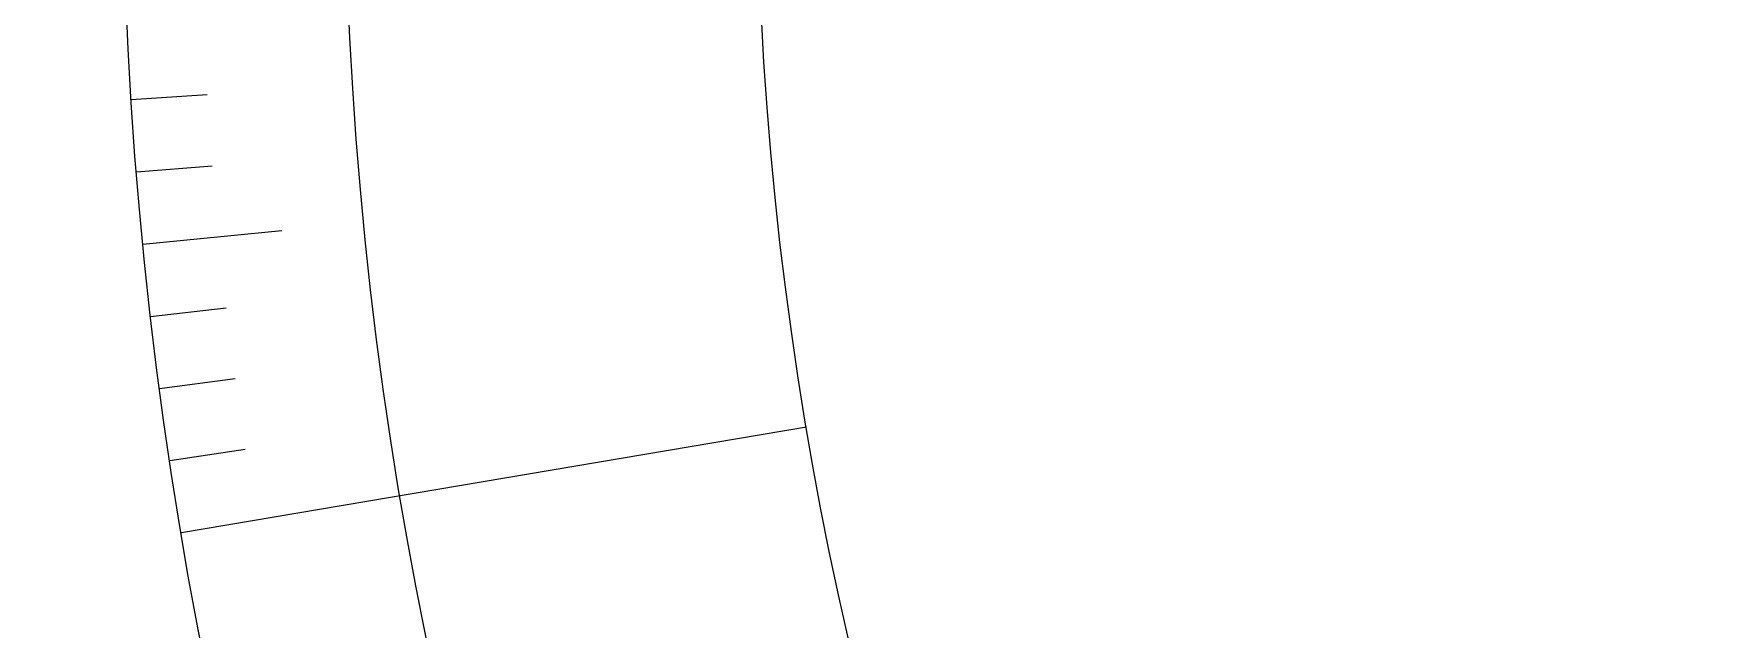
# Model space of a CAD drawing. Header units: millimetres. Extents: x -50 to 50, y -50 to 64.
# Drawn here: x -40.6 to -24.79, y -7.54 to -1.9 of the extents above; entities that cross this region are included whole.
import ezdxf

# ---------------------------------------------------------------- set-up
doc = ezdxf.new("R2010")
doc.units = ezdxf.units.MM
doc.layers.add('ENGRAVE', color=7, linetype='Continuous')
doc.layers.add('ENGRAVE_FINE', color=8, linetype='Continuous')

msp = doc.modelspace()

# ---------------------------------------------------------------- linework, layer by layer
at = {"layer": 'ENGRAVE'}
for points in [[(-39.559, -3.8922), (-38.2453, -3.763)], [(-39.1944, -6.6228), (-33.2783, -5.6231)]]:
    msp.add_lwpolyline(points, dxfattribs=at)
for radius in [49, 49, 47.6875, 45.25, 45.25, 43.325, 39.75, 39.75, 37.65, 33.75, 33.75]:
    msp.add_circle((0, 0), radius, dxfattribs=at)
at = {"layer": 'ENGRAVE_FINE'}
for points in [[(-39.6699, -2.5214), (-38.9514, -2.4758)], [(-39.6204, -3.2071), (-38.9028, -3.149)], [(-39.4857, -4.5765), (-38.7705, -4.4937)], [(-39.4005, -5.2599), (-38.6868, -5.1646)], [(-39.3034, -5.942), (-38.5915, -5.8344)]]:
    msp.add_lwpolyline(points, dxfattribs=at)

doc.saveas('drawing.dxf')
